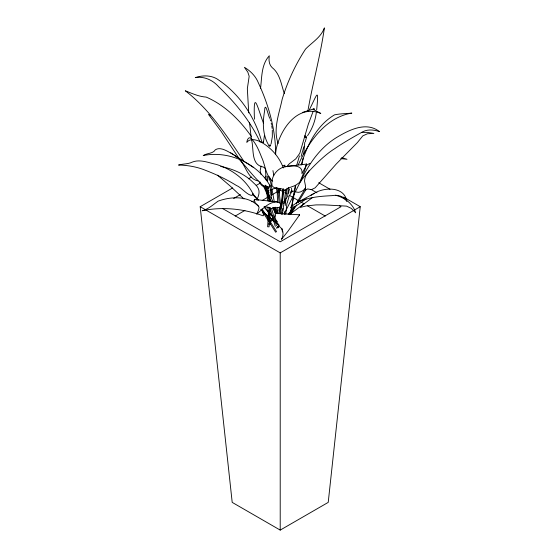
<?xml version="1.0" encoding="UTF-8"?>
<svg xmlns="http://www.w3.org/2000/svg" width="558" height="558" viewBox="0 0 558 558"><rect width="100%" height="100%" fill="white"/><g stroke="black" fill="none" stroke-linecap="round" stroke-linejoin="round"><path stroke-width="0.84" d="M304.975 136.947L304.982 135.58M275.694 153.973C275.54 129.33 268.698 105.12 258.382 82.877C255.752 76.202 250.472 70.957 244.411 67.295L247.801 72.094L249.175 76.251L247.34 88.68L248.722 112.876M304.759 142.457L303.74 153.931M268.684 210.61L267.61 226.771L269.04 226.855L270.316 207.75M269.305 201.257L269.479 198.704M270.958 198.195L271.572 190.152L273.218 188.806L276.67 188.074M264.408 135.636L263.439 142.102M281.392 204.891L282.753 189.288M284.726 166.758L284.88 165.022M282.181 214.258L282.334 212.542M260.516 88.499C261.953 77.388 261.186 64.651 269.305 55.758C268.649 59.825 268.9 64.672 272.178 67.616C280.158 73.844 281.204 84.767 284.378 93.653M281.664 204.821L283.241 188.52M282.634 210.959L282.885 208.357M284.378 214.188L284.643 211.587M285.25 205.518L286.986 188.179M285.794 214.398L286.924 203.154M287.53 197.107L288.486 187.593M316.672 109.87C319.016 86.092 317.014 94.7 309.453 109.542M343.623 197.107L360.231 206.697L328.223 502.381L280.214 530.1L232.198 502.381L200.189 206.697L232.651 187.955M275.408 154.196C277.591 133.236 296.019 103.014 320.78 113.427L313.073 109.312L314.168 108.824L314.042 109.731M281.497 208.28L283.952 190.445C281.371 186.693 274.71 190.034 272.095 185.737C270.407 176.426 277.64 167.184 287.07 166.396L306.593 164.073L304.556 170.922L299.688 182.354L295.51 185.416L288.088 188.144L285.794 190.013L282.474 213.965M303.127 158.346L302.101 164.471M316.295 112.73C315.228 120.933 312.236 128.891 307.549 135.713M290.181 214.377L295.419 185.221M290.467 214.481L295.698 185.402M307.8 111.481C312.606 83.47 320.418 56.009 324.393 27.9C320.899 37.449 312.166 42.255 305.547 49.09C295.426 64.575 287.523 81.538 282.174 99.254C279.237 113.476 272.862 129.275 278.177 143.483M276.461 225.781L271.613 208.608C273.894 206.613 278.205 208.831 280.744 206.683C281.267 204.472 279.677 202.003 277.326 201.905L254.288 199.443L255.215 202.972L258.452 206.069L259.045 207.332L258.612 209.899L256.659 214.237C262.741 209.083 268.6 201.78 277.326 201.905M271.062 143.992L272.346 136.794L272.304 130.014M300.26 181.957C304.808 174.898 322.461 156.121 334.681 148.7C343.693 142.464 353.249 137.087 362.805 131.737C367.966 129.044 374.167 129.798 379.475 131.618C366.215 121.177 349.162 129.979 336.802 137.359C320.334 147.368 309.048 163.55 300.915 180.659L284.085 214.167M287.272 202.777L288.96 196.862M306.642 136.794A0.865 0.46 15.2 0 1 305.721 137.163A0.865 0.46 15.2 0 1 305.024 136.389L305.128 136.285A0.865 0.488 16 0 1 305.47 136.187M305.268 141.816L306.593 137.038A0.865 0.488 16 0 1 305.149 136.891L305.038 136.752M303.894 146.677L301.118 156.345M299.451 155.898L296.661 165.461M288.165 193.542L289.595 188.925M301.104 165.001C306.963 145.561 316.407 125.634 334.5 114.864C340.059 113.63 346.072 113.699 351.812 113.107C325.628 117.306 308.33 142.234 298.307 164.784M261.116 166.061L260.126 170.699L261.137 174.668M313.191 111.237L308.288 124.281L299.792 153.283L295.796 158.842L290.767 162.713A6.557 3.976 -36.4 0 0 287.126 166.716M300.406 181.692L300.915 180.659M300.385 181.734L300.839 180.799M278.107 226.06L278.881 224.511M290.041 192.887L291.688 190.459L291.583 188.311M296.431 203.279L305.338 188.513L305.596 186.358L304.549 181.134L304.828 178.637L305.589 176.237L309.292 170.336M289.693 214.321L294.631 206.223M290.725 214.391L296.556 204.849M297.895 202.652L305.742 189.915L307.549 188.939L311.545 189.608L315.151 187.816L336.23 164.01L357.343 142.625L362.791 135.873L367.436 133.76L373.853 133.418L367.401 132.372L361.73 132.406M269.291 145.924L269.13 145.833A0.865 0.628 -9.5 0 1 269.235 144.941A0.865 0.635 -6.6 0 0 269.939 145.994L270.588 145.526A0.865 0.628 -9.5 0 0 270.56 145.045L270.442 144.92A0.865 0.635 -6.6 0 0 270.274 144.829M273.211 217.034L270.735 220.584L271.474 221.296L273.448 218.464M275.687 213.484L278.163 209.934M283.61 202.122L286.582 197.86M274.438 217.048L275.422 215.632M279.377 209.968L280.36 208.553M283.82 203.593L285.794 200.761M288.758 196.514C290.509 194.972 291.36 190.09 294.589 191.136C298.481 193.933 302.896 191.366 305.477 188.102M264.68 177.758L265.929 176.091M299.632 214.809L287.963 231.228L281.497 239.34C283.994 234.646 283.68 229.164 278.972 226.213C277.493 222.726 272.904 216.344 275.805 213.268L299.632 214.809L299.179 215.095M276.496 228.055L278.714 225.432M288.144 214.3L294.422 206.781L290.474 207.667L291.339 206.495L296.249 203.091L314.133 193.396C324.268 187.028 344.474 186.281 346.832 201.34C343.749 196.025 337.548 194.568 331.905 195.656C319.769 196.242 307.165 197.26 296.249 203.091M276.998 228.131L279.223 225.502M288.681 214.335L295.426 206.383L306.182 198.92M302.848 204.744L312.752 197.358M302.771 204.786L303.712 204.012L289.309 214.656M310.478 195.691L314.133 193.396M306.551 164.003L305.819 166.375L301.941 173.698C303.224 164.868 292.797 165.566 287.07 166.396M248.505 178.797L251.525 177.053M233.662 198.46L240.421 194.554M256.185 185.451L259.937 183.289M235.162 216.072L244.92 210.436M262.19 200.468L267.449 197.434M271.202 195.265L280.214 190.062L282.467 191.366M200.189 206.697L280.214 252.893L360.231 206.697M305.979 165.524L309.969 163.361M295.426 206.383L294.338 206.969L295.363 206.453M302.861 204.73L300.253 207.43L306.126 205.951L316.065 204.905L324.198 204.87L346.546 206.132L351.226 208.336L355.69 212.807C352.872 203.565 344.67 197.651 335.602 195.216M251.665 201.654L254.65 200.74M302.359 112.458L314.042 108.782M269.933 145.98L270.337 145.812M261.869 142.262L262.107 142.409A0.865 0.363 -9.4 0 0 262.72 142.402L262.944 142.367A0.865 0.377 -10.8 0 0 263.529 141.941A0.865 0.377 -10.8 0 0 263.076 141.634A0.865 0.363 -9.4 0 1 263.516 142.004M285.794 190.013L283.896 190.215L285.766 190.118M340.805 158.598L346.978 159.288L341.705 157.607M270.044 190.201L271.558 190.187L270.044 190.097M220.696 166.465C232.895 168.795 245.025 174.026 253.757 183.073C260.516 188.744 260.007 193.208 256.722 200.057M271.606 208.559L264.834 206.606M271.613 208.608L270.107 208.399L275.282 226.45M258.019 180.904C248.164 179.097 246.078 166.542 239.968 159.923M276.58 213.463L275.805 213.268M267.805 188.137L268.517 188.43M264.464 187.035C262.267 186.142 259.944 184.398 259.909 181.817M210.526 115.304L208.469 114.362L220.996 131.186L239.131 158.639M278.54 224.923L263.592 212.968C261.904 212.34 264.408 215.276 263.153 215.834C243.881 208.79 222.433 206.467 202.191 210.75C208.546 209.131 213.016 204.674 218.094 201.145C231.103 196.395 248.408 195.53 258.64 206.425M254.776 199.576L254.427 199.38M233.935 154.901C228.926 152.271 220.877 146.14 215.353 149.788C213.086 153.869 206.76 153.018 203.231 155.542C228.675 150.318 257.259 163.299 270.03 185.709L269.995 186.707C268.726 188.471 264.436 184.252 264.904 187.125L271.216 201.459M318.716 182.724L330.036 189.26M310.994 189.357L317 192.824M339.529 205.825L341.029 206.697L280.214 241.809L222.398 208.427M284.719 192.663L286.219 193.528M289.218 195.265L299.73 201.333M301.236 202.198L304.236 203.935M307.242 205.665L325.258 216.072M230.628 152.794L253.744 167.602M239.968 159.986C248.094 169.158 255.473 179.16 264.855 187.014M263.557 186.191L264.904 187.125M234.799 155.584L237.422 157.649M278.135 224.142L263.223 212.214L260.83 209.431M291.527 190.759L292.364 191.429M251.33 138.537C248.624 135.852 246.992 140.274 246.776 142.416C250.019 137.993 255.822 139.702 259.965 141.537C270.623 147.005 279.202 156.686 283.318 167.944M217.481 175.156L230.252 186.093L243.999 198.962M257.963 200.155L252.495 194.254L252.118 195.439C247.159 195.349 241.621 187.467 236.39 185.472C226.611 179.39 216.176 174.396 205.421 170.288C196.918 166.8 187.69 165.217 178.525 165.042C183.038 163.731 188.06 164.24 192.322 162.092C200.015 158.981 208.608 162.776 216.232 164.394C231.884 169.13 245.883 179.481 253.199 194.184L258.347 200.064M291.583 190.676L292.392 191.408M304.975 189.295L305.707 189.957M272.716 181.224C265.371 175.352 265.434 165.119 261.556 157.175C259.051 150.786 256.401 144.187 251.749 139.033M305.045 189.162L305.742 189.915M264.269 207.36L272.862 217.195M275.157 219.81L276.873 221.777M264.06 206.6L272.632 216.406M275.492 219.671L277.207 221.638M251.595 136.78C240.066 120.333 224.797 104.995 206.118 97.078C198.746 96.611 192.078 93.444 185.305 90.773C209.745 109.542 226.876 135.964 243.874 161.262M262.044 208.852L276.503 231.556L275.659 232.226L261.158 209.466M263.522 186.142L270.372 201.55M263.076 212.089L263.592 212.968M263.041 212.061L263.536 212.919M268.314 144.501C262.546 134.373 262.546 122.188 264.604 111.028C265.022 99.749 268.524 116.88 269.856 118.394M260.168 142.213C250.416 121.107 235.483 102.846 218.757 86.874C212.961 80.15 204.27 76.076 195.272 77.618C203.084 74.967 212.284 75.072 219.057 80.31C240.359 94.937 255.166 117.773 262.009 142.506M265.908 185.737L266.968 188.123M268.035 190.508L269.096 192.894M270.867 196.869L272.995 201.64M275.478 207.206L278.316 213.568M267.973 193.221L269.026 195.572M274.627 208.134L277.075 213.623M263.446 123.039C257.977 108.887 253.137 87.125 254.448 119.168M274.02 207.834L276.475 213.407M273.169 207.904L275.624 213.463M265.28 185.186L269.737 196.521M274.201 207.855L276.426 213.519M264.401 185.863L270.393 201.075M272.911 207.485L275.436 213.888M253.018 193.961L253.381 194.916M252.983 193.919L253.297 194.826M270.232 119.607L270.581 120.821M271.209 123.276L271.488 124.518M276.182 187.39L276.984 191.22M273.769 175.177L272.932 170.602M271.746 125.759L272.171 128.507M269.667 177.026L274.341 201.996M275.296 207.674L276.391 213.63M251.281 138.544L249.545 122.732M268.747 176.251L269.27 180.29M251.379 139.291C254.183 148.191 250.563 164.157 262.351 166.772A5.162 4.352 -44.3 0 1 265.434 169.409L266.187 180.129M269.87 185.151L271 194.909M278.791 188.534L281.623 214.356M277.563 187.948L279.174 202.617M279.649 206.934L280.402 213.84M282.013 228.508L282.397 231.961M267.303 176.216L267.631 181.399M267.959 186.581L268.398 193.493M268.558 196.081L268.886 201.264M269.27 207.311L270.365 224.588M266.571 186.163L266.794 189.608M266.954 192.189L267.505 200.803M267.882 206.83L268.593 218.025M268.928 223.193L269.033 224.916M278.909 188.604L279.063 192.942M279.6 207.702L279.816 213.777M277.173 191.192L277.584 202.505M277.772 207.729L277.996 213.826M278.372 224.267L278.498 227.748M280.214 188.381L280.214 190.062M280.214 252.893L280.214 530.1M282.941 165.454A5.517 3.348 -36.4 0 1 285.131 167.044"/></g></svg>
